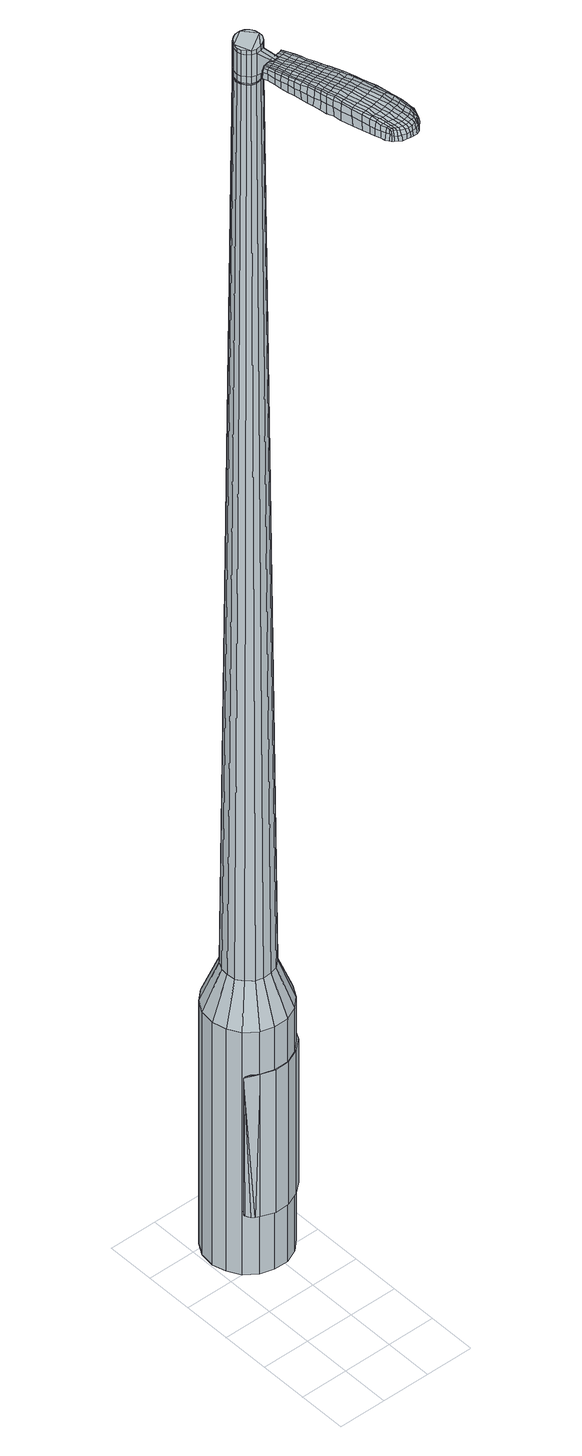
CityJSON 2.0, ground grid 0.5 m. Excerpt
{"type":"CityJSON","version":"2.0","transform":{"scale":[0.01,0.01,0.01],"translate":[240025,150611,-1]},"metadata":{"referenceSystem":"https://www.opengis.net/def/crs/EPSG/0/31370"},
"CityObjects":{
"object1":{"type":"GenericCityObject","attributes":{"cluster":824,"mean_distance_to_centroid":0.31,"new_centroid_x":240025.43,"new_centroid_y":150612.8,"mean_distance_to_camera":9.63,"H1":14.21,"H2":14.92,"Z_final":111.03,"cluster2":-1,"proj_x":240018.5,"proj_y":150614.29,"id_line":92977,"bearing_l":12.11,"distance":7.08,"orientation":"right","G_obj":282.11},"geometry":[{"type":"MultiSurface","lod":"2","boundaries":[[[0,1,2,3]],[[1,4,5,2]],[[4,6,7,5]],[[6,8,9,7]],[[8,10,11,9]],[[10,12,13,11]],[[12,14,15,13]],[[14,16,17,15]],[[16,18,19,17]],[[18,20,21,19]],[[20,22,23,21]],[[22,24,25,23]],[[24,26,27,25]],[[26,28,29,27]],[[28,30,31,29]],[[30,32,33,31]],[[32,34,35,33]],[[34,0,3,35]],[[36,37,38,39]],[[38,40,41,42]],[[41,43,42]],[[42,44,45,46]],[[45,47,46]],[[46,48,49,50]],[[49,51,50]],[[42,46,50,38]],[[50,52,39,38]],[[53,36,39]],[[2,5,7,35]],[[7,9,11,15]],[[11,13,15]],[[15,17,19,23]],[[19,21,23]],[[23,25,27,31]],[[27,29,31]],[[15,23,31,7]],[[31,33,35,7]],[[3,2,35]],[[1,0,54,55]],[[0,34,56,54]],[[34,32,57,56]],[[32,30,58,57]],[[30,28,59,58]],[[28,26,60,59]],[[26,24,61,60]],[[24,22,62,61]],[[22,20,63,62]],[[20,18,64,63]],[[18,16,65,64]],[[16,14,66,65]],[[14,12,67,66]],[[12,10,68,67]],[[10,8,69,68]],[[8,6,70,69]],[[6,4,71,70]],[[4,1,55,71]],[[55,54,72,73]],[[54,56,74,72]],[[56,57,75,74]],[[57,58,76,75]],[[58,59,77,76]],[[59,60,78,77]],[[60,61,79,78]],[[61,62,80,79]],[[62,63,81,80]],[[63,64,82,81]],[[64,65,83,82]],[[65,66,84,83]],[[66,67,85,84]],[[67,68,86,85]],[[68,69,87,86]],[[69,70,88,87]],[[70,71,89,88]],[[71,55,73,89]],[[90,91,92,93]],[[94,95,91,90]],[[96,97,95,94]],[[98,99,97,96]],[[77,100,99,98]],[[78,101,100,77]],[[102,103,101,78]],[[104,105,103,102]],[[106,107,105,104]],[[108,109,107,106]],[[83,110,109,108]],[[111,112,110,83]],[[113,114,112,111]],[[115,116,114,113]],[[117,118,116,115]],[[88,119,118,117]],[[120,121,119,88]],[[93,92,121,120]],[[122,123,124,125]],[[126,122,125,127]],[[128,126,127,129]],[[130,128,129,131]],[[132,130,131,133]],[[134,132,133,135]],[[136,134,135,137]],[[138,136,137,139]],[[140,138,139,141]],[[142,140,141,143]],[[144,142,143,145]],[[146,144,145,147]],[[148,146,147,149]],[[150,148,149,151]],[[152,150,151,153]],[[154,152,153,155]],[[73,72,90,93]],[[72,74,94,90]],[[74,75,96,94]],[[75,76,98,96]],[[76,77,98]],[[79,102,78]],[[79,80,104,102]],[[80,81,106,104]],[[81,82,108,106]],[[82,83,108]],[[84,111,83]],[[84,85,113,111]],[[85,86,115,113]],[[86,87,117,115]],[[87,88,117]],[[89,120,88]],[[89,73,93,120]],[[156,157,92,91]],[[157,158,121,92]],[[158,119,121]],[[159,118,119]],[[159,160,116,118]],[[160,161,114,116]],[[161,162,112,114]],[[162,110,112]],[[163,109,110]],[[163,164,107,109]],[[164,165,105,107]],[[165,166,103,105]],[[166,101,103]],[[167,99,100]],[[167,168,97,99]],[[168,169,95,97]],[[169,156,91,95]],[[39,52,154,170]],[[157,156,171,155]],[[53,39,170,123]],[[156,169,124,171]],[[36,53,123,122]],[[169,168,125,124]],[[37,36,122,126]],[[168,167,127,125]],[[38,37,126,128]],[[167,100,129,127]],[[40,38,128,130]],[[100,101,131,129]],[[41,40,130,132]],[[101,166,133,131]],[[43,41,132,134]],[[166,165,135,133]],[[42,43,134,136]],[[165,164,137,135]],[[44,42,136,138]],[[164,163,139,137]],[[45,44,138,140]],[[163,110,141,139]],[[47,45,140,142]],[[110,162,143,141]],[[46,47,142,144]],[[162,161,145,143]],[[48,46,144,146]],[[161,160,147,145]],[[49,48,146,148]],[[160,159,149,147]],[[51,49,148,150]],[[159,119,151,149]],[[50,51,150,152]],[[119,158,153,151]],[[52,50,152,154]],[[158,157,155,153]],[[154,155,172,173]],[[155,171,174,172]],[[171,124,175,174]],[[124,123,176,175]],[[123,170,177,176]],[[170,154,173,177]],[[178,179,180,181]],[[182,178,181,183]],[[178,182,184,185]],[[179,178,185,186]],[[187,188,189,190]],[[191,187,190,192]],[[187,191,193,194]],[[188,187,194,195]],[[196,197,198,199]],[[200,196,199,201]],[[196,200,202,203]],[[197,196,203,204]],[[205,206,207,208]],[[209,205,208,210]],[[205,209,211,212]],[[206,205,212,213]],[[214,215,216,217]],[[218,214,217,219]],[[214,218,220,221]],[[215,214,221,222]],[[223,224,225,226]],[[227,223,226,228]],[[223,227,229,230]],[[224,223,230,231]],[[232,233,234,235]],[[224,232,235,225]],[[232,224,231,236]],[[233,232,236,237]],[[238,239,240,241]],[[233,238,241,234]],[[238,233,237,242]],[[239,238,242,243]],[[244,182,183,245]],[[239,244,245,240]],[[244,239,243,246]],[[182,244,246,184]],[[247,248,249,250]],[[251,247,250,252]],[[247,251,253,254]],[[248,247,254,255]],[[256,257,258,259]],[[248,256,259,249]],[[256,248,255,260]],[[257,256,260,261]],[[262,263,264,265]],[[257,262,265,258]],[[262,257,261,266]],[[263,262,266,267]],[[268,269,270,271]],[[263,268,271,264]],[[268,263,267,272]],[[269,268,272,273]],[[274,179,186,275]],[[269,274,275,270]],[[274,269,273,276]],[[179,274,276,180]],[[277,278,279,280]],[[281,277,280,282]],[[277,281,283,284]],[[278,277,284,285]],[[286,287,288,289]],[[278,286,289,279]],[[286,278,285,290]],[[287,286,290,291]],[[292,293,294,295]],[[287,292,295,288]],[[292,287,291,296]],[[293,292,296,297]],[[298,191,192,299]],[[293,298,299,294]],[[298,293,297,300]],[[191,298,300,193]],[[301,302,303,304]],[[305,301,304,306]],[[301,305,307,308]],[[302,301,308,309]],[[310,311,312,313]],[[302,310,313,303]],[[310,302,309,314]],[[311,310,314,315]],[[316,317,318,319]],[[311,316,319,312]],[[316,311,315,320]],[[317,316,320,321]],[[322,323,324,325]],[[317,322,325,318]],[[322,317,321,326]],[[323,322,326,327]],[[328,188,195,329]],[[323,328,329,324]],[[328,323,327,330]],[[188,328,330,189]],[[331,217,216,332]],[[333,331,332,334]],[[331,333,335,336]],[[217,331,336,219]],[[337,333,334,338]],[[339,337,338,340]],[[337,339,341,342]],[[333,337,342,335]],[[343,339,340,344]],[[345,343,344,346]],[[343,345,347,348]],[[339,343,348,341]],[[349,345,346,350]],[[351,349,350,352]],[[349,351,353,354]],[[345,349,354,347]],[[355,351,352,356]],[[206,355,356,207]],[[355,206,213,357]],[[351,355,357,353]],[[358,359,204,203]],[[360,358,203,202]],[[358,360,361,362]],[[359,358,362,363]],[[364,365,363,362]],[[366,364,362,361]],[[364,366,367,368]],[[365,364,368,369]],[[370,371,369,368]],[[372,370,368,367]],[[370,372,373,374]],[[371,370,374,375]],[[376,377,375,374]],[[378,376,374,373]],[[376,378,211,209]],[[377,376,209,210]],[[379,380,381,382]],[[281,379,382,283]],[[379,281,282,383]],[[380,379,383,384]],[[385,200,201,386]],[[380,385,386,381]],[[385,380,384,387]],[[200,385,387,202]],[[388,389,390,391]],[[227,388,391,229]],[[388,227,228,392]],[[389,388,392,393]],[[394,395,396,397]],[[389,394,397,390]],[[394,389,393,398]],[[395,394,398,399]],[[400,197,204,401]],[[395,400,401,396]],[[400,395,399,402]],[[197,400,402,198]],[[403,404,405,406]],[[185,403,406,186]],[[403,185,184,407]],[[404,403,407,408]],[[409,410,411,412]],[[404,409,412,405]],[[409,404,408,413]],[[410,409,413,414]],[[415,208,207,416]],[[410,415,416,411]],[[415,410,414,417]],[[208,415,417,210]],[[418,419,420,421]],[[190,418,421,192]],[[418,190,189,422]],[[419,418,422,423]],[[424,212,211,425]],[[419,424,425,420]],[[424,419,423,426]],[[212,424,426,213]],[[427,428,429,430]],[[305,427,430,307]],[[427,305,306,431]],[[428,427,431,432]],[[433,218,219,434]],[[428,433,434,429]],[[433,428,432,435]],[[218,433,435,220]],[[436,437,438,439]],[[251,436,439,253]],[[436,251,252,440]],[[437,436,440,441]],[[442,443,444,445]],[[437,442,445,438]],[[442,437,441,446]],[[443,442,446,447]],[[448,215,222,449]],[[443,448,449,444]],[[448,443,447,450]],[[215,448,450,216]],[[451,452,441,440]],[[250,451,440,252]],[[451,250,249,453]],[[452,451,453,454]],[[455,456,447,446]],[[452,455,446,441]],[[455,452,454,457]],[[456,455,457,458]],[[459,332,216,450]],[[456,459,450,447]],[[459,456,458,460]],[[332,459,460,334]],[[461,462,463,464]],[[308,461,464,309]],[[461,308,307,430]],[[462,461,430,429]],[[465,336,335,466]],[[462,465,466,463]],[[465,462,429,434]],[[336,465,434,219]],[[467,468,454,453]],[[259,467,453,249]],[[467,259,258,469]],[[468,467,469,470]],[[471,472,458,457]],[[468,471,457,454]],[[471,468,470,473]],[[472,471,473,474]],[[475,338,334,460]],[[472,475,460,458]],[[475,472,474,476]],[[338,475,476,340]],[[477,478,479,480]],[[314,477,480,315]],[[477,314,309,464]],[[478,477,464,463]],[[481,342,341,482]],[[478,481,482,479]],[[481,478,463,466]],[[342,481,466,335]],[[483,484,470,469]],[[265,483,469,258]],[[483,265,264,485]],[[484,483,485,486]],[[487,488,474,473]],[[484,487,473,470]],[[487,484,486,489]],[[488,487,489,490]],[[491,344,340,476]],[[488,491,476,474]],[[491,488,490,492]],[[344,491,492,346]],[[493,494,495,496]],[[320,493,496,321]],[[493,320,315,480]],[[494,493,480,479]],[[497,348,347,498]],[[494,497,498,495]],[[497,494,479,482]],[[348,497,482,341]],[[499,500,486,485]],[[271,499,485,264]],[[499,271,270,501]],[[500,499,501,502]],[[503,504,490,489]],[[500,503,489,486]],[[503,500,502,505]],[[504,503,505,506]],[[507,350,346,492]],[[504,507,492,490]],[[507,504,506,508]],[[350,507,508,352]],[[509,510,511,512]],[[326,509,512,327]],[[509,326,321,496]],[[510,509,496,495]],[[513,354,353,514]],[[510,513,514,511]],[[513,510,495,498]],[[354,513,498,347]],[[515,516,502,501]],[[275,515,501,270]],[[515,275,186,406]],[[516,515,406,405]],[[517,518,506,505]],[[516,517,505,502]],[[517,516,405,412]],[[518,517,412,411]],[[519,356,352,508]],[[518,519,508,506]],[[519,518,411,416]],[[356,519,416,207]],[[520,521,423,422]],[[330,520,422,189]],[[520,330,327,512]],[[521,520,512,511]],[[522,357,213,426]],[[521,522,426,423]],[[522,521,511,514]],[[357,522,514,353]],[[523,524,384,383]],[[280,523,383,282]],[[523,280,279,525]],[[524,523,525,526]],[[527,360,202,387]],[[524,527,387,384]],[[527,524,526,528]],[[360,527,528,361]],[[529,530,531,532]],[[230,529,532,231]],[[529,230,229,391]],[[530,529,391,390]],[[533,534,535,536]],[[530,533,536,531]],[[533,530,390,397]],[[534,533,397,396]],[[537,359,363,538]],[[534,537,538,535]],[[537,534,396,401]],[[359,537,401,204]],[[539,540,526,525]],[[289,539,525,279]],[[539,289,288,541]],[[540,539,541,542]],[[543,366,361,528]],[[540,543,528,526]],[[543,540,542,544]],[[366,543,544,367]],[[545,546,547,548]],[[236,545,548,237]],[[545,236,231,532]],[[546,545,532,531]],[[549,550,551,552]],[[546,549,552,547]],[[549,546,531,536]],[[550,549,536,535]],[[553,365,369,554]],[[550,553,554,551]],[[553,550,535,538]],[[365,553,538,363]],[[555,556,542,541]],[[295,555,541,288]],[[555,295,294,557]],[[556,555,557,558]],[[559,372,367,544]],[[556,559,544,542]],[[559,556,558,560]],[[372,559,560,373]],[[561,562,563,564]],[[242,561,564,243]],[[561,242,237,548]],[[562,561,548,547]],[[565,566,567,568]],[[562,565,568,563]],[[565,562,547,552]],[[566,565,552,551]],[[569,371,375,570]],[[566,569,570,567]],[[569,566,551,554]],[[371,569,554,369]],[[571,572,558,557]],[[299,571,557,294]],[[571,299,192,421]],[[572,571,421,420]],[[573,378,373,560]],[[572,573,560,558]],[[573,572,420,425]],[[378,573,425,211]],[[574,575,408,407]],[[246,574,407,184]],[[574,246,243,564]],[[575,574,564,563]],[[576,577,414,413]],[[575,576,413,408]],[[576,575,563,568]],[[577,576,568,567]],[[578,377,210,417]],[[577,578,417,414]],[[578,577,567,570]],[[377,578,570,375]],[[579,580,581,582]],[[582,581,583,584]],[[585,583,581,586]],[[586,581,580,587]],[[588,589,590,591]],[[591,590,592,593]],[[594,592,590,595]],[[595,590,589,596]],[[597,598,599,600]],[[600,599,601,602]],[[603,601,599,604]],[[604,599,598,605]],[[606,607,608,609]],[[609,608,610,611]],[[612,610,608,613]],[[613,608,607,614]],[[615,616,617,618]],[[618,617,619,620]],[[621,619,617,622]],[[622,617,616,623]],[[624,625,626,627]],[[627,626,628,629]],[[630,628,626,631]],[[631,626,625,632]],[[633,634,635,636]],[[636,635,625,624]],[[632,625,635,637]],[[637,635,634,638]],[[639,640,641,642]],[[642,641,634,633]],[[638,634,641,643]],[[643,641,640,644]],[[584,583,645,646]],[[646,645,640,639]],[[644,640,645,647]],[[647,645,583,585]],[[648,649,650,651]],[[651,650,652,653]],[[654,652,650,655]],[[655,650,649,656]],[[657,658,659,660]],[[660,659,649,648]],[[656,649,659,661]],[[661,659,658,662]],[[663,664,665,666]],[[666,665,658,657]],[[662,658,665,667]],[[667,665,664,668]],[[669,670,671,672]],[[672,671,664,663]],[[668,664,671,673]],[[673,671,670,674]],[[587,580,675,676]],[[676,675,670,669]],[[674,670,675,677]],[[677,675,580,579]],[[678,679,680,681]],[[681,680,682,683]],[[684,682,680,685]],[[685,680,679,686]],[[687,688,689,690]],[[690,689,679,678]],[[686,679,689,691]],[[691,689,688,692]],[[693,694,695,696]],[[696,695,688,687]],[[692,688,695,697]],[[697,695,694,698]],[[593,592,699,700]],[[700,699,694,693]],[[698,694,699,701]],[[701,699,592,594]],[[702,703,704,705]],[[705,704,706,707]],[[708,706,704,709]],[[709,704,703,710]],[[711,712,713,714]],[[714,713,703,702]],[[710,703,713,715]],[[715,713,712,716]],[[717,718,719,720]],[[720,719,712,711]],[[716,712,719,721]],[[721,719,718,722]],[[723,724,725,726]],[[726,725,718,717]],[[722,718,725,727]],[[727,725,724,728]],[[596,589,729,730]],[[730,729,724,723]],[[728,724,729,731]],[[731,729,589,588]],[[615,618,732,733]],[[733,732,734,735]],[[736,734,732,176]],[[176,732,618,620]],[[735,734,737,738]],[[738,737,739,740]],[[741,739,737,742]],[[742,737,734,736]],[[740,739,743,744]],[[744,743,745,746]],[[747,745,743,748]],[[748,743,739,741]],[[746,745,749,750]],[[750,749,751,752]],[[753,751,749,754]],[[754,749,745,747]],[[752,751,755,756]],[[756,755,607,606]],[[614,607,755,757]],[[757,755,751,753]],[[605,758,759,604]],[[604,759,760,603]],[[761,760,759,762]],[[762,759,758,763]],[[763,764,765,762]],[[762,765,766,761]],[[767,766,765,768]],[[768,765,764,769]],[[769,770,771,768]],[[768,771,772,767]],[[773,772,771,774]],[[774,771,770,775]],[[775,776,777,774]],[[774,777,778,773]],[[612,778,777,610]],[[610,777,776,611]],[[779,780,781,782]],[[782,781,682,684]],[[683,682,781,783]],[[783,781,780,784]],[[602,601,785,786]],[[786,785,780,779]],[[784,780,785,787]],[[787,785,601,603]],[[788,789,790,791]],[[791,790,628,630]],[[629,628,790,792]],[[792,790,789,793]],[[794,795,796,797]],[[797,796,789,788]],[[793,789,796,798]],[[798,796,795,799]],[[605,598,800,801]],[[801,800,795,794]],[[799,795,800,802]],[[802,800,598,597]],[[803,804,805,806]],[[806,805,586,587]],[[585,586,805,807]],[[807,805,804,808]],[[809,810,811,812]],[[812,811,804,803]],[[808,804,811,813]],[[813,811,810,814]],[[606,609,815,816]],[[816,815,810,809]],[[814,810,815,817]],[[817,815,609,611]],[[818,819,820,821]],[[821,820,591,593]],[[588,591,820,822]],[[822,820,819,823]],[[612,613,824,825]],[[825,824,819,818]],[[823,819,824,826]],[[826,824,613,614]],[[827,828,829,830]],[[830,829,706,708]],[[707,706,829,831]],[[831,829,828,832]],[[620,619,833,834]],[[834,833,828,827]],[[832,828,833,835]],[[835,833,619,621]],[[836,837,838,839]],[[839,838,652,654]],[[653,652,838,840]],[[840,838,837,841]],[[842,843,844,845]],[[845,844,837,836]],[[841,837,844,846]],[[846,844,843,847]],[[623,616,848,849]],[[849,848,843,842]],[[847,843,848,850]],[[850,848,616,615]],[[841,851,852,840]],[[840,852,651,653]],[[648,651,852,853]],[[853,852,851,854]],[[847,855,856,846]],[[846,856,851,841]],[[854,851,856,857]],[[857,856,855,858]],[[615,733,859,850]],[[850,859,855,847]],[[858,855,859,860]],[[860,859,733,735]],[[861,862,863,864]],[[864,863,709,710]],[[708,709,863,830]],[[830,863,862,827]],[[736,176,865,866]],[[866,865,862,861]],[[827,862,865,834]],[[834,865,176,620]],[[854,867,868,853]],[[853,868,660,648]],[[657,660,868,869]],[[868,867,869]],[[858,870,871,857]],[[857,871,867,854]],[[869,867,871,872]],[[872,871,870,873]],[[735,738,874,860]],[[860,874,870,858]],[[873,870,874,875]],[[875,874,738,740]],[[876,877,878,879]],[[879,878,715,716]],[[710,715,878,864]],[[864,878,877,861]],[[741,742,880,881]],[[881,880,877,876]],[[861,877,880,866]],[[866,880,742,736]],[[882,883,869]],[[869,883,666,657]],[[663,666,883,884]],[[884,883,882,885]],[[873,886,887,872]],[[872,887,882,869]],[[885,882,887,888]],[[888,887,886,889]],[[740,744,890,875]],[[875,890,886,873]],[[889,886,890,891]],[[891,890,744,746]],[[892,893,894,895]],[[895,894,721,722]],[[716,721,894,879]],[[879,894,893,876]],[[747,748,896,897]],[[897,896,893,892]],[[876,893,896,881]],[[881,896,748,741]],[[885,898,899,884]],[[884,899,672,663]],[[669,672,899,900]],[[900,899,898,901]],[[889,902,903,888]],[[888,903,898,885]],[[901,898,903,904]],[[904,903,902,905]],[[746,750,906,891]],[[891,906,902,889]],[[905,902,906,907]],[[907,906,750,752]],[[908,909,910,911]],[[911,910,727,728]],[[722,727,910,895]],[[895,910,909,892]],[[753,754,912,913]],[[913,912,909,908]],[[892,909,912,897]],[[897,912,754,747]],[[901,914,915,900]],[[900,915,676,669]],[[587,676,915,806]],[[806,915,914,803]],[[905,916,917,904]],[[904,917,914,901]],[[803,914,917,812]],[[812,917,916,809]],[[752,756,918,907]],[[907,918,916,905]],[[809,916,918,816]],[[816,918,756,606]],[[823,919,920,822]],[[822,920,731,588]],[[728,731,920,911]],[[911,920,919,908]],[[614,757,921,826]],[[826,921,919,823]],[[908,919,921,913]],[[913,921,757,753]],[[784,922,923,783]],[[783,923,681,683]],[[678,681,923,924]],[[924,923,922,925]],[[603,760,926,787]],[[787,926,922,784]],[[925,922,926,927]],[[927,926,760,761]],[[928,929,930,931]],[[931,930,631,632]],[[630,631,930,791]],[[791,930,929,788]],[[932,933,934,935]],[[935,934,929,928]],[[788,929,934,797]],[[797,934,933,794]],[[763,758,936,937]],[[937,936,933,932]],[[794,933,936,801]],[[801,936,758,605]],[[925,938,939,924]],[[924,939,690,678]],[[687,690,939,940]],[[940,939,938,941]],[[761,766,942,927]],[[927,942,938,925]],[[941,938,942,943]],[[943,942,766,767]],[[944,945,946,947]],[[947,946,637,638]],[[632,637,946,931]],[[931,946,945,928]],[[948,949,950,951]],[[951,950,945,944]],[[928,945,950,935]],[[935,950,949,932]],[[769,764,952,953]],[[953,952,949,948]],[[932,949,952,937]],[[937,952,764,763]],[[941,954,955,940]],[[940,955,696,687]],[[693,696,955,956]],[[956,955,954,957]],[[767,772,958,943]],[[943,958,954,941]],[[957,954,958,959]],[[959,958,772,773]],[[960,961,962,963]],[[963,962,643,644]],[[638,643,962,947]],[[947,962,961,944]],[[964,965,966,967]],[[967,966,961,960]],[[944,961,966,951]],[[951,966,965,948]],[[775,770,968,969]],[[969,968,965,964]],[[948,965,968,953]],[[953,968,770,769]],[[957,970,971,956]],[[956,971,700,693]],[[593,700,971,821]],[[821,971,970,818]],[[773,778,972,959]],[[959,972,970,957]],[[818,970,972,825]],[[825,972,778,612]],[[808,973,974,807]],[[807,974,647,585]],[[644,647,974,963]],[[963,974,973,960]],[[814,975,976,813]],[[813,976,973,808]],[[960,973,976,967]],[[967,976,975,964]],[[611,776,977,817]],[[817,977,975,814]],[[964,975,977,969]],[[969,977,776,775]],[[579,582,181,180]],[[582,584,183,181]],[[594,595,194,193]],[[595,596,195,194]],[[597,600,199,198]],[[600,602,201,199]],[[621,622,221,220]],[[622,623,222,221]],[[624,627,226,225]],[[627,629,228,226]],[[633,636,235,234]],[[636,624,225,235]],[[639,642,241,240]],[[642,633,234,241]],[[584,646,245,183]],[[646,639,240,245]],[[654,655,254,253]],[[655,656,255,254]],[[656,661,260,255]],[[661,662,261,260]],[[662,667,266,261]],[[667,668,267,266]],[[668,673,272,267]],[[673,674,273,272]],[[674,677,276,273]],[[677,579,180,276]],[[684,685,284,283]],[[685,686,285,284]],[[686,691,290,285]],[[691,692,291,290]],[[692,697,296,291]],[[697,698,297,296]],[[698,701,300,297]],[[701,594,193,300]],[[702,705,304,303]],[[705,707,306,304]],[[711,714,313,312]],[[714,702,303,313]],[[717,720,319,318]],[[720,711,312,319]],[[723,726,325,324]],[[726,717,318,325]],[[596,730,329,195]],[[730,723,324,329]],[[779,782,382,381]],[[782,684,283,382]],[[602,786,386,201]],[[786,779,381,386]],[[629,792,392,228]],[[792,793,393,392]],[[793,798,398,393]],[[798,799,399,398]],[[799,802,402,399]],[[802,597,198,402]],[[707,831,431,306]],[[831,832,432,431]],[[832,835,435,432]],[[835,621,220,435]],[[836,839,439,438]],[[839,654,253,439]],[[842,845,445,444]],[[845,836,438,445]],[[623,849,449,222]],[[849,842,444,449]],[[978,979,980,981]],[[982,983,981,980]],[[984,985,986,987]],[[988,989,990,991]],[[979,992,993,980]],[[994,982,980,993]],[[995,984,987,996]],[[997,998,989,988]],[[992,999,1000,993]],[[1000,1001,994,993]],[[1002,995,996,1003]],[[1004,998,997,1005]],[[999,1006,1007,1000]],[[1007,1008,1001,1000]],[[1009,1002,1003,1010]],[[1011,1004,1005,1012]],[[1013,1014,1015,1016]],[[1017,1018,1014,1013]],[[1017,1019,1020,1018]],[[1019,1021,1022,1020]],[[1023,1024,1025,1026]],[[1027,1028,1024,1023]],[[1029,1030,1028,1027]],[[1031,1032,1030,1029]],[[1026,1015,1014,1023]],[[1023,1014,1018,1027]],[[1018,1020,1029,1027]],[[1020,1022,1031,1029]],[[987,986,983,982]],[[996,987,982,994]],[[1001,1003,996,994]],[[1008,1010,1003,1001]],[[988,991,985,984]],[[997,988,984,995]],[[1005,997,995,1002]],[[1012,1005,1002,1009]],[[989,1013,1016,990]],[[998,1017,1013,989]],[[1019,1017,998,1004]],[[1021,1019,1004,1011]],[[1033,1034,1035,1036]],[[1035,1037,1038,1039]],[[1035,1039,1040,1041]],[[1035,1041,1036]],[[1042,1033,1036,1043]],[[1044,1043,1036,1045]],[[1046,1045,1036]],[[1047,1035,1034,1048]],[[1049,1047,1048,1050]],[[1051,1049,1050,1052]],[[1053,1051,1052,1054]],[[1055,1053,1054,1056]],[[1056,1057,1058,1059]],[[1056,1059,1060,1061]],[[1056,1061,1062,1063]],[[1062,1064,1065,1066]],[[1062,1066,1067,1068]],[[1062,1068,1063]],[[1056,1063,1055]],[[1069,1070,1034,1033]],[[1071,1072,1037,1035]],[[1073,1074,1046,1036]],[[1070,1075,1048,1034]],[[1076,1071,1035,1047]],[[1075,1077,1050,1048]],[[1078,1076,1047,1049]],[[1077,1079,1052,1050]],[[1080,1078,1049,1051]],[[1079,1081,1054,1052]],[[1082,1080,1051,1053]],[[1081,1083,1056,1054]],[[1084,1082,1053,1055]],[[1083,1085,1057,1056]],[[1086,1087,1064,1062]],[[1088,1084,1055,1063]],[[1058,1057,1085,1089]],[[1059,1058,1089,1090]],[[1060,1059,1090,1091]],[[1061,1060,1091,1092]],[[1062,1061,1092,1086]],[[1093,1069,1033,1042]],[[1094,1093,1042,1043]],[[1095,1094,1043,1044]],[[1096,1095,1044,1045]],[[1074,1096,1045,1046]],[[1038,1037,1072,1097]],[[1065,1064,1087,1098]],[[1039,1038,1097,1099]],[[1040,1039,1099,1100]],[[1041,1040,1100,1101]],[[1036,1041,1101,1073]],[[1066,1065,1098,1102]],[[1067,1066,1102,1103]],[[1068,1067,1103,1104]],[[1063,1068,1104,1088]]]}]}
},
"vertices":[
[54,137,384],[39,137,384],[39,137,96],[54,137,96],[25,141,384],[25,141,96],[13,150,384],[13,150,96],[6,163,384],[6,163,96],[2,177,384],[2,177,96],[4,192,384],[4,192,96],[11,205,384],[11,205,96],[22,215,384],[22,215,96],[36,220,384],[36,220,96],[51,221,384],[51,221,96],[65,216,384],[65,216,96],[76,207,384],[76,207,96],[84,195,384],[84,195,96],[87,180,384],[87,180,96],[85,166,384],[85,166,96],[78,153,384],[78,153,96],[67,143,384],[67,143,96],[55,170,1524],[58,175,1524],[58,179,1524],[48,166,1524],[57,184,1524],[55,188,1524],[47,192,1524],[51,191,1524],[42,192,1524],[38,190,1524],[32,183,1524],[34,187,1524],[31,178,1524],[32,174,1524],[38,167,1524],[35,170,1524],[43,165,1524],[52,167,1524],[50,154,429],[41,154,429],[58,157,429],[65,163,429],[69,171,429],[70,180,429],[68,188,429],[63,196,429],[57,201,429],[48,204,429],[39,203,429],[31,200,429],[25,194,429],[21,186,429],[20,178,429],[21,169,429],[26,162,429],[33,156,429],[48,166,1483],[43,165,1483],[52,167,1483],[55,170,1483],[58,175,1483],[58,179,1483],[57,184,1483],[55,188,1483],[51,191,1483],[47,192,1483],[42,192,1483],[38,190,1483],[34,187,1483],[32,183,1483],[31,178,1483],[32,174,1483],[35,170,1483],[38,167,1483],[47,166,1483],[47,166,1485],[43,166,1485],[43,166,1483],[52,168,1483],[52,168,1485],[55,171,1483],[55,171,1485],[57,175,1483],[57,175,1485],[58,179,1485],[57,184,1485],[54,187,1483],[54,187,1485],[51,190,1483],[51,190,1485],[47,191,1483],[47,191,1485],[42,191,1483],[42,191,1485],[38,190,1485],[35,187,1483],[35,187,1485],[33,183,1483],[33,183,1485],[32,178,1483],[32,178,1485],[33,174,1483],[33,174,1485],[35,170,1485],[39,167,1483],[39,167,1485],[55,170,1519],[52,167,1519],[52,167,1493],[55,170,1493],[58,175,1519],[58,175,1493],[58,179,1519],[58,179,1493],[57,184,1519],[57,184,1493],[55,188,1519],[55,188,1493],[51,191,1519],[51,191,1493],[47,192,1519],[47,192,1493],[42,192,1519],[42,192,1493],[38,190,1519],[38,190,1493],[34,187,1519],[34,187,1493],[32,183,1519],[32,183,1493],[31,178,1519],[31,178,1493],[32,174,1519],[32,174,1493],[35,170,1519],[35,170,1493],[38,167,1519],[38,167,1493],[43,165,1519],[43,165,1493],[48,166,1485],[43,165,1485],[38,167,1485],[32,174,1485],[31,178,1485],[32,183,1485],[34,187,1485],[42,192,1485],[47,192,1485],[51,191,1485],[55,188,1485],[58,175,1485],[55,170,1485],[52,167,1485],[48,166,1519],[48,166,1493],[48,147,1513],[48,147,1518],[51,147,1513],[55,148,1513],[55,148,1518],[51,147,1518],[48,71,1519],[47,78,1518],[45,76,1509],[47,69,1510],[49,62,1519],[48,61,1510],[51,64,1526],[49,72,1525],[48,79,1525],[86,79,1519],[84,86,1518],[82,86,1525],[84,79,1525],[88,70,1519],[86,71,1526],[89,69,1510],[87,78,1510],[86,85,1509],[84,3,1519],[80,3,1519],[80,2,1513],[84,2,1513],[88,5,1519],[88,4,1513],[87,7,1524],[84,5,1524],[80,4,1524],[68,76,1530],[67,83,1529],[64,82,1529],[65,75,1530],[70,67,1531],[67,66,1531],[74,68,1530],[72,76,1530],[70,84,1529],[51,155,1512],[49,154,1512],[49,153,1517],[51,153,1517],[54,155,1512],[54,154,1517],[55,154,1506],[51,154,1506],[49,153,1506],[62,13,1519],[61,16,1519],[59,15,1512],[61,12,1512],[63,11,1518],[62,10,1512],[63,12,1522],[63,14,1523],[62,17,1524],[59,21,1519],[57,26,1519],[56,25,1512],[58,20,1512],[60,22,1524],[59,27,1525],[56,32,1519],[54,40,1519],[53,38,1511],[55,31,1511],[57,33,1526],[55,41,1526],[52,51,1519],[51,49,1510],[53,52,1526],[37,144,1513],[38,136,1513],[39,137,1518],[38,145,1517],[36,149,1512],[37,149,1516],[35,148,1506],[36,143,1507],[37,135,1507],[39,129,1514],[40,121,1515],[41,122,1520],[40,130,1519],[38,128,1507],[39,120,1507],[41,114,1515],[42,107,1516],[43,108,1522],[42,115,1521],[40,113,1508],[41,105,1508],[43,99,1517],[44,92,1517],[46,93,1524],[45,101,1523],[42,98,1508],[43,91,1509],[46,85,1518],[47,86,1524],[44,83,1509],[97,20,1519],[96,23,1519],[95,23,1524],[95,20,1523],[97,17,1518],[96,18,1522],[98,17,1512],[98,19,1512],[98,23,1512],[96,28,1519],[95,34,1519],[94,34,1525],[95,28,1524],[98,27,1512],[97,33,1512],[94,40,1519],[93,47,1519],[91,48,1526],[93,40,1526],[96,39,1511],[94,47,1511],[90,59,1519],[89,59,1526],[92,58,1510],[66,150,1513],[68,143,1513],[70,142,1507],[67,149,1507],[64,155,1512],[66,155,1506],[64,154,1516],[65,150,1517],[67,143,1518],[70,135,1514],[72,128,1515],[74,127,1507],[72,135,1507],[69,136,1519],[71,129,1520],[74,121,1515],[76,114,1516],[78,113,1508],[76,120,1508],[73,122,1521],[75,114,1522],[78,107,1517],[80,100,1517],[82,99,1509],[80,106,1508],[77,107,1523],[78,100,1524],[82,93,1518],[84,92,1509],[80,93,1524],[52,148,1519],[50,148,1519],[54,141,1520],[51,140,1520],[57,141,1520],[55,149,1519],[56,133,1522],[53,133,1522],[57,126,1523],[55,126,1523],[60,127,1523],[59,134,1521],[59,119,1524],[56,118,1524],[60,112,1525],[58,111,1525],[64,112,1525],[62,120,1524],[62,104,1526],[59,104,1526],[64,97,1527],[61,97,1527],[67,98,1527],[65,105,1526],[65,90,1528],[62,89,1528],[69,91,1528],[83,8,1527],[79,7,1527],[87,9,1526],[86,14,1527],[82,12,1528],[78,11,1528],[81,18,1529],[77,18,1529],[84,20,1528],[83,27,1530],[79,26,1530],[75,25,1530],[78,33,1531],[74,32,1531],[82,34,1530],[80,43,1531],[76,42,1531],[72,41,1531],[73,54,1531],[69,53,1531],[77,55,1531],[96,15,1518],[95,12,1519],[96,12,1513],[97,15,1513],[95,16,1523],[94,14,1523],[91,9,1519],[92,8,1513],[91,10,1524],[64,9,1518],[66,7,1518],[67,9,1523],[65,11,1523],[63,8,1513],[66,6,1513],[69,5,1519],[73,3,1519],[73,5,1524],[69,7,1523],[69,4,1513],[73,3,1513],[77,3,1519],[76,4,1524],[77,2,1513],[51,73,1528],[53,73,1528],[51,80,1528],[49,80,1527],[52,64,1528],[54,64,1529],[55,73,1529],[59,74,1530],[57,81,1529],[54,80,1528],[57,64,1529],[60,65,1530],[62,74,1530],[60,82,1529],[64,65,1531],[82,79,1528],[80,79,1529],[82,70,1529],[84,71,1528],[81,86,1527],[78,86,1528],[76,78,1529],[78,69,1530],[74,85,1528],[63,157,1512],[61,157,1512],[61,155,1517],[63,156,1517],[64,156,1506],[62,156,1506],[58,156,1512],[58,155,1517],[58,155,1506],[37,151,1512],[38,152,1512],[38,151,1506],[36,150,1506],[38,150,1517],[39,151,1517],[41,152,1512],[43,153,1512],[43,152,1506],[40,151,1506],[41,151,1517],[44,152,1517],[46,153,1512],[46,153,1506],[46,152,1517],[39,145,1519],[40,145,1519],[40,138,1520],[42,138,1520],[42,146,1519],[45,146,1519],[44,139,1520],[46,139,1520],[47,147,1519],[49,140,1520],[64,150,1519],[62,150,1519],[64,143,1520],[66,143,1520],[59,149,1519],[60,142,1520],[41,130,1521],[43,131,1521],[42,123,1522],[44,123,1522],[45,131,1521],[48,132,1521],[46,124,1522],[49,125,1523],[50,132,1522],[52,125,1523],[68,136,1521],[66,136,1521],[67,128,1522],[69,129,1522],[62,135,1521],[64,128,1522],[44,116,1523],[45,116,1523],[45,108,1524],[47,109,1524],[48,117,1523],[50,117,1524],[49,109,1525],[52,110,1525],[53,118,1524],[55,111,1525],[71,122,1523],[69,121,1523],[71,114,1524],[73,114,1524],[66,120,1524],[67,113,1525],[46,101,1525],[48,102,1525],[47,94,1526],[49,94,1526],[50,102,1526],[53,103,1526],[52,95,1527],[55,95,1527],[56,103,1526],[58,96,1527],[75,107,1525],[73,107,1525],[75,100,1526],[77,100,1526],[69,106,1526],[71,99,1527],[48,87,1527],[50,87,1527],[53,88,1527],[56,88,1528],[59,89,1528],[79,93,1527],[77,93,1527],[73,92,1528],[95,19,1525],[93,16,1525],[94,22,1526],[93,20,1526],[90,13,1526],[90,17,1527],[64,13,1525],[66,11,1525],[65,15,1526],[63,16,1525],[69,9,1525],[72,8,1526],[71,12,1527],[68,13,1526],[76,7,1526],[75,11,1527],[94,27,1526],[92,25,1527],[93,33,1527],[91,32,1528],[89,23,1528],[87,29,1529],[62,21,1526],[64,20,1527],[62,26,1528],[60,27,1527],[66,19,1527],[70,18,1528],[68,25,1529],[65,25,1528],[73,17,1528],[72,24,1530],[91,39,1528],[90,38,1529],[90,47,1528],[88,46,1529],[86,36,1529],[84,45,1530],[59,33,1528],[60,32,1528],[59,40,1529],[57,41,1528],[63,32,1529],[67,31,1530],[65,40,1530],[62,40,1530],[70,32,1530],[68,40,1531],[87,59,1529],[85,58,1529],[81,57,1530],[54,52,1528],[56,52,1529],[59,52,1530],[63,52,1530],[66,53,1531],[47,76,1509],[49,78,1518],[50,71,1518],[49,69,1509],[51,63,1519],[50,61,1510],[53,64,1525],[51,72,1525],[50,79,1525],[80,86,1525],[82,85,1518],[84,78,1518],[82,79,1525],[86,70,1519],[84,70,1525],[88,69,1510],[85,77,1509],[84,84,1509],[80,4,1513],[80,5,1519],[83,5,1519],[83,4,1513],[86,7,1519],[87,6,1513],[86,8,1524],[83,7,1524],[80,6,1524],[64,82,1528],[67,82,1528],[68,75,1529],[65,75,1529],[70,66,1529],[67,66,1529],[74,67,1529],[72,76,1529],[70,83,1528],[49,151,1516],[49,152,1512],[52,152,1512],[52,151,1516],[55,153,1512],[54,152,1516],[55,152,1506],[52,151,1506],[49,151,1506],[61,16,1512],[62,17,1519],[63,14,1518],[62,13,1512],[64,12,1518],[63,11,1512],[65,13,1522],[65,15,1523],[64,18,1523],[58,25,1512],[59,27,1519],[61,22,1519],[60,20,1512],[62,22,1524],[60,28,1525],[55,39,1511],[56,40,1519],[58,33,1519],[57,31,1511],[59,33,1525],[57,41,1526],[54,51,1519],[52,50,1510],[55,52,1526],[41,137,1518],[40,137,1513],[39,144,1513],[39,145,1517],[38,149,1512],[39,148,1515],[37,148,1506],[38,143,1506],[39,135,1507],[43,123,1520],[42,122,1514],[41,129,1514],[42,130,1519],[40,128,1507],[41,120,1507],[45,108,1522],[44,107,1516],[43,114,1515],[44,115,1521],[42,113,1508],[43,105,1508],[48,93,1523],[46,92,1517],[45,100,1516],[46,101,1522],[44,98,1508],[45,91,1508],[48,85,1517],[49,86,1524],[46,84,1509],[93,23,1523],[95,23,1519],[95,20,1518],[94,20,1523],[95,18,1518],[94,18,1522],[96,17,1512],[96,19,1512],[96,22,1512],[92,34,1525],[93,34,1519],[94,28,1519],[93,28,1524],[96,27,1512],[95,33,1512],[89,48,1526],[91,47,1519],[92,39,1519],[91,40,1525],[94,38,1511],[92,46,1511],[88,58,1519],[87,59,1526],[90,57,1510],[68,141,1507],[66,142,1513],[64,149,1513],[66,149,1506],[63,154,1512],[64,153,1506],[62,153,1515],[63,150,1517],[65,142,1518],[72,127,1507],[70,128,1514],[68,135,1514],[70,134,1507],[67,135,1519],[69,128,1520],[76,112,1508],[74,113,1516],[72,120,1515],[74,120,1508],[71,121,1521],[73,114,1522],[80,98,1508],[78,99,1517],[76,106,1516],[78,105,1508],[75,107,1522],[77,100,1523],[80,92,1517],[82,91,1509],[78,93,1524],[53,147,1518],[50,147,1518],[54,140,1519],[52,140,1519],[57,141,1519],[56,133,1520],[53,132,1520],[57,126,1521],[55,125,1521],[60,126,1521],[59,134,1520],[59,118,1523],[56,118,1523],[60,111,1524],[58,111,1524],[64,112,1524],[62,119,1523],[62,104,1525],[59,103,1525],[64,97,1526],[61,96,1526],[67,97,1526],[65,105,1525],[65,90,1527],[62,89,1527],[68,90,1527],[79,8,1526],[82,9,1526],[86,11,1525],[85,14,1526],[82,13,1526],[78,12,1526],[77,18,1528],[80,19,1528],[84,20,1527],[82,27,1528],[79,26,1529],[76,25,1529],[74,32,1530],[77,33,1530],[81,34,1529],[79,43,1530],[76,42,1530],[72,41,1530],[70,53,1530],[73,54,1530],[76,55,1530],[94,13,1513],[93,14,1518],[94,16,1518],[96,16,1512],[93,17,1523],[92,15,1523],[90,10,1519],[91,10,1513],[89,12,1523],[68,10,1523],[67,9,1518],[66,11,1518],[66,12,1523],[65,10,1512],[67,8,1512],[73,7,1523],[73,6,1519],[70,7,1519],[70,9,1523],[70,6,1513],[73,5,1513],[77,5,1519],[76,6,1524],[77,4,1513],[52,80,1527],[53,73,1527],[52,73,1527],[51,80,1526],[54,64,1527],[55,64,1528],[58,81,1528],[59,74,1528],[56,73,1528],[55,80,1527],[58,64,1528],[61,65,1529],[62,74,1529],[61,81,1528],[64,65,1529],[82,70,1528],[80,78,1527],[81,79,1527],[83,70,1527],[79,86,1526],[78,85,1527],[76,77,1528],[78,69,1528],[74,84,1527],[61,153,1516],[61,154,1512],[62,155,1512],[62,154,1516],[63,154,1506],[62,154,1506],[58,154,1512],[58,153,1516],[59,153,1506],[38,149,1506],[39,150,1512],[38,150,1512],[37,149,1506],[39,149,1516],[40,149,1516],[43,150,1506],[44,151,1512],[41,150,1512],[41,149,1506],[42,149,1516],[44,150,1516],[46,151,1512],[46,150,1506],[47,150,1516],[41,145,1518],[40,145,1518],[41,137,1519],[42,138,1519],[45,146,1518],[43,145,1518],[44,138,1519],[47,139,1519],[48,146,1518],[49,139,1519],[64,142,1519],[62,149,1518],[63,149,1518],[65,142,1519],[59,148,1518],[60,142,1519],[43,130,1520],[42,130,1520],[44,123,1521],[48,131,1520],[45,131,1520],[47,123,1521],[49,124,1521],[51,132,1520],[52,125,1521],[67,128,1521],[65,135,1520],[67,135,1520],[68,128,1521],[62,134,1520],[64,127,1521],[46,116,1522],[45,115,1522],[46,108,1523],[47,108,1523],[51,117,1522],[48,116,1522],[49,109,1523],[52,109,1524],[53,117,1523],[55,110,1524],[71,113,1523],[69,120,1522],[70,121,1522],[72,114,1523],[66,120,1522],[67,113,1523],[48,101,1524],[47,101,1524],[48,94,1525],[50,94,1525],[54,102,1525],[51,102,1524],[52,94,1525],[55,95,1526],[56,103,1525],[58,96,1526],[74,99,1525],[73,106,1524],[74,107,1524],[76,99,1525],[69,105,1524],[71,98,1525],[51,87,1526],[50,87,1526],[56,88,1527],[53,87,1526],[59,88,1527],[76,92,1526],[78,92,1526],[72,91,1526],[92,17,1524],[93,19,1524],[93,22,1525],[92,20,1525],[89,14,1525],[89,17,1525],[66,16,1525],[67,12,1524],[65,14,1524],[64,17,1525],[72,13,1526],[73,9,1525],[70,11,1524],[68,14,1525],[76,8,1525],[75,12,1526],[91,26,1526],[92,27,1526],[91,33,1526],[90,32,1527],[88,23,1526],[86,30,1527],[63,27,1527],[64,21,1526],[63,22,1526],[61,28,1526],[69,25,1528],[70,19,1527],[67,20,1526],[66,26,1527],[74,18,1527],[72,25,1528],[89,38,1527],[90,39,1527],[88,47,1527],[87,46,1528],[85,36,1528],[83,45,1529],[60,41,1528],[61,33,1527],[60,33,1527],[58,41,1527],[65,40,1529],[67,32,1529],[64,32,1528],[62,40,1528],[71,32,1529],[69,41,1530],[84,58,1528],[86,59,1528],[81,56,1529],[57,52,1528],[56,53,1528],[63,53,1529],[60,52,1529],[66,53,1530],[37,148,1508],[44,150,1508],[49,118,1509],[42,116,1509],[53,97,1510],[45,95,1510],[61,58,1512],[52,56,1512],[48,73,1511],[57,75,1511],[65,40,1513],[68,27,1514],[59,25,1514],[56,38,1513],[50,151,1508],[57,119,1509],[62,98,1510],[70,60,1512],[66,77,1511],[74,42,1513],[77,29,1514],[57,153,1508],[65,121,1509],[70,100,1510],[79,62,1512],[75,79,1511],[85,31,1514],[83,44,1513],[64,154,1508],[73,123,1509],[78,102,1510],[88,64,1512],[84,81,1511],[94,33,1514],[92,46,1513],[71,14,1514],[73,10,1514],[67,8,1514],[63,12,1514],[79,16,1514],[80,11,1514],[88,17,1514],[87,13,1514],[96,19,1514],[94,14,1514],[77,6,1515],[81,3,1515],[80,3,1515],[73,5,1515],[81,6,1515],[82,3,1515],[86,7,1515],[83,4,1515],[90,8,1515],[84,4,1515],[87,168,334],[86,164,334],[86,164,165],[88,179,171],[87,168,165],[87,172,165],[88,175,166],[88,177,167],[88,178,169],[87,172,334],[88,175,333],[88,177,332],[88,178,331],[88,179,328],[79,151,165],[79,151,334],[68,142,165],[68,142,334],[54,136,165],[54,136,334],[39,135,165],[39,135,334],[25,140,165],[25,140,334],[21,142,334],[18,145,334],[16,146,333],[14,148,332],[13,148,331],[13,148,328],[21,142,165],[13,148,171],[13,148,169],[14,148,167],[16,146,166],[18,145,165],[84,169,334],[83,165,334],[83,165,165],[84,169,165],[85,179,171],[85,179,328],[77,153,334],[77,153,165],[66,144,334],[66,144,165],[53,139,334],[53,139,165],[39,138,334],[39,138,165],[26,142,334],[26,142,165],[23,145,334],[15,151,328],[15,151,171],[23,145,165],[20,147,334],[18,149,333],[16,150,332],[15,150,331],[84,172,334],[85,175,333],[85,177,332],[85,178,331],[84,172,165],[15,150,169],[85,175,166],[85,177,167],[85,178,169],[16,150,167],[18,149,166],[20,147,165]
]}
